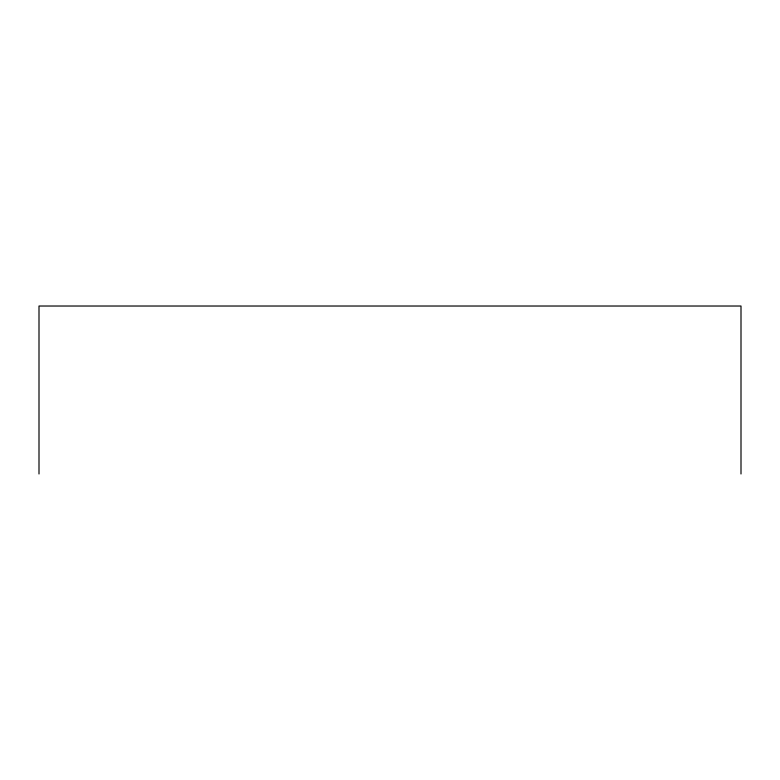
<?xml version="1.0" encoding="UTF-8"?>
<svg xmlns="http://www.w3.org/2000/svg" width="780" height="780" viewBox="0 0 780 780"><rect width="100%" height="100%" fill="white"/><g stroke="black" fill="none" stroke-linecap="round" stroke-linejoin="round"><path stroke-width="1.17" d="M741 473.977L741 306.023L39 306.023L39 473.977"/></g></svg>
